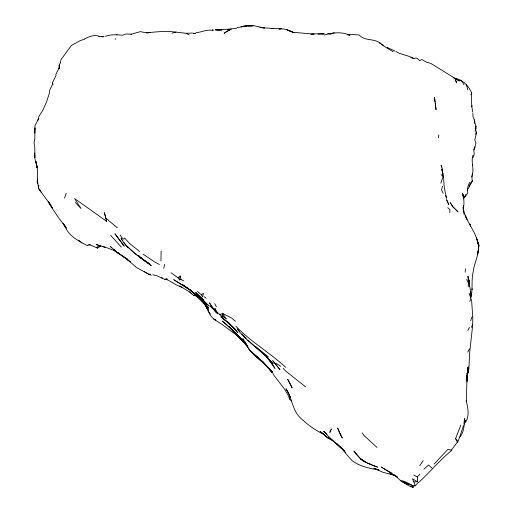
<?xml version="1.0" encoding="UTF-8"?>
<svg xmlns="http://www.w3.org/2000/svg" width="513" height="513" viewBox="0 0 513 513"><rect width="100%" height="100%" fill="white"/><g stroke="black" fill="none" stroke-linecap="round" stroke-linejoin="round"><path stroke-width="0.77" d="M453.716 78.021C462.136 79.156 468.42 85.376 471.691 92.936C471.344 99.355 471.376 105.883 472.8 112.135M471.543 299.374L472.794 317.816L472.64 325.505L469.639 352.957L468.876 369.11L466.99 376.433M160.96 260.931L161.101 251.107M442.334 169.034L442.7 173.323L441.969 167.328L441.109 165.167L441.571 167.167M449.837 212.664L449.927 209.772L447.766 207.694M472.883 155.433C470.825 161.736 474.275 168.463 472.261 174.734M34.717 154.676L34.961 157.703L34.756 147.43L34.063 142.601L34.833 138.728L34.922 127.981L34.589 131.104L34.801 133.079L34.987 125.493L38.873 118.336M467.574 371.489L467.946 367.019L467.106 380.684L467.106 372.957L466.323 401.519L466.246 400.8C468.016 408.592 470.139 417.402 464.021 424.142M469.132 283.144L469.248 279.951L469.299 286.023M467.048 382.005L467.202 377.857M470.787 298.059L470.985 293.359L467.939 276.212L468.401 280.746M58.969 68.723L59.168 65.196L60.508 62.374L60.297 62.945L61.015 59.566L71.467 45.433L80.22 40.598L84.748 39.142M465.169 272.185L465.394 268.709M291.615 400.91L289.447 399.031L289.563 397.453M467.266 375.215L467.087 377.453L467.369 375.221M469.427 286.017L469.626 283.772L469.286 286.145M65.292 226.432L58.783 218.096L51.358 207.04L48.312 201.654L50.928 205.444L38.552 188.528L38.866 185.103M472.402 173.593L471.973 178.293L472.345 181.429L468.895 186.136M468.164 286.882L468.516 283.182L466.644 279.303M438.5 137.74L438.782 134.829M478.424 249.1L478.873 245.099L478.424 249.1L478.873 245.099L477.661 242.008C480.931 252.287 474.159 261.848 473.178 271.941C471.165 280.207 472.948 288.665 471.024 296.892M34.737 152.919L34.313 156.356L37.193 167.604L36.962 166.398C38.475 173.356 36.372 180.608 38.655 187.431M467.555 373.74L468.414 367.051L467.632 371.585M417.332 481.733L412.433 478.77L413.876 481.88L417.332 481.733L417.665 479.302L417.274 476.962L413.683 474.967M457.487 442.745C459.802 437.243 461.514 431.427 463.419 425.675M477.872 252.499L478.097 250.947M478.328 249.395L478.667 247.074L478.193 243.816M477.532 254.826L478.199 250.53M472.011 289.845L472.184 288.736M273.294 373.413L271.941 372.611L272.153 371.386M474.474 123.293L474.833 121.273L472.967 116.541L472.896 113.328M464.021 422.148L464.746 418.55C464.239 424.976 464.13 431.747 459.924 437.076M183.725 280.964L180.954 279.482L179.435 279.88L180.236 276.02L177.966 277.764L170.989 272.736M442.373 186.264L441.59 189.97L443.168 193.305M475.269 130.821C477.699 126.935 474.217 123.742 474.429 119.862M163.75 268.325L164.66 264.381M37.872 120.459L38.86 116.515L42.983 109.994L46.536 101.933L49.325 93.27L49.832 89.89L52.602 84.376L52.313 83.042L55.955 75.648L55.846 74.385L59.649 67.03L59.168 65.196M216.999 312.481L210.49 306.043L217.345 313.167L213.889 309.621L209.355 302.785L215.633 312.122L217.583 313.526L214.87 308.351L216.146 311.333L219.923 314.642L222.591 313.411L226.393 319.009L223.059 316.617L221.776 316.63L222.591 313.411L231.639 318.073L235.525 321.324M471.684 106.819L472.005 105.588M475.243 145.545L475.949 142.967L474.781 139.882L476.558 132.861L475.192 128.769L476.07 126.063M471.639 176.966L472.056 175.478M59.11 68.825L59.649 67.03M460.783 425.174L455.57 438.583L457.346 442.168L451.331 450.151L451.446 450.581C439.577 460.379 429.836 472.415 418.416 482.656M469.882 301.484L470.921 298.2L469.068 293.417M440.859 183.199L443.174 176.312L442.264 174.292M475.153 146.75L473.826 150.681L474.269 154.073L472.864 157.831M64.535 198.146L66.254 193.189M470.645 320.785L472.043 316.822M473.653 149.886L475.064 146.186M464.092 423.693L465.413 420.275L464.073 423.084M472.293 165.468L472.697 164.423M472.274 180.64L468.856 187.649L467.208 190.009M471.351 327.371L472.544 324.793M467.882 330.462L469.357 327.429M467.805 352.123L469.382 348.949M463.566 198.807L465.804 194.53M469.844 182.25C467.83 185.302 467.119 189.13 467.837 192.708L465.746 195.985L464.021 197.447M195.94 32.736C201.577 32.268 206.636 29.292 212.318 30.305L212.748 29.555M470.838 94.354L471.691 92.936M475.25 134.348L476.506 132.271M419.698 465.753L423.225 460.591M470.03 184.084L470.915 182.827M413.997 486.234L413.074 487.35L408.996 485.862L402.994 482.002L405.745 483.329M409.432 483.772L402.551 480.867L411.901 485.452L415.235 485.805L418.166 482.598M417.274 476.962L419.967 474.038M434.145 464.079L447.868 449.382L451.331 450.151M115.143 39.341L115.803 38.712M423.898 469.203L428.656 464.977L431.92 468.164M97.457 248.106L100.535 246.112L98.31 246.246L96.784 247.369L97.457 248.106L89.063 244.348L87.345 245.535L90.429 244.836M201.224 294.738L203.514 293.327L202.532 296.95L201.224 294.738L197.563 291.429M152.727 274.744L157.305 276.007L164.949 279.444L167.219 278.899M410.875 57.527L413.888 58.604L415.703 57.982L417.447 58.54L419.73 60.624L421.301 59.72L422.468 59.861L426.63 62.259L430.766 63.394L459.161 80.913L460.674 80.169M324.447 34.999C332.597 32.575 341.915 31.498 350.033 35.288L347.763 34.987M329.923 34.127L334.207 32.761M84.741 38.757C89.166 36.628 94.071 34.518 99.003 36.134M105.447 36.269C110.949 34.32 116.81 34.627 122.524 35.275L125.743 33.993L131.912 34.23M130.924 34.281L140.267 31.652L145.185 32.556L150.04 32.556M172.028 33.14L175.914 32.107L186.129 33.294L191.535 33.063L195.44 33.48L193.786 33.345M236.903 27.715L246.753 25.83L251.71 25.906M179.569 285.908L187.258 290.544L193.895 295.482L195.293 295.161M164.949 279.444L167.148 279.001M227.618 29.478L228.836 29.324M259.802 27.465L264.689 27.952L261.098 27.324M212.318 30.305L213.658 30.164M214.992 30.03L221.988 29.889L216.326 29.895M149.328 32.62L146.455 32.896C156.176 31.755 166.154 30.87 175.914 32.107M281.015 28.728L278.989 28.914L283.574 28.946L286.882 29.639L293.763 32.614M312.885 34.217L310.904 34.365L314.033 33.852L324.408 33.762M193.895 295.482L194.991 295.424L198.21 297.502M318.015 34.102L323.703 33.909L322.119 33.948M98.791 36.654L104.081 36.513M117.926 252.819L130.334 261.867L125.275 257.693L136.541 267.562L148.796 274.237L150.367 274.231M236.538 28.407L219.096 29.934L215.351 29.613M281.201 28.856L271.101 28.369L273.294 28.491M327.621 33.685L331.488 33.877M261.457 27.683L273.282 28.427M411.49 484.644L406.161 484.035L400.942 480.905L394.568 475.295L381.332 467.054L386.879 470.453M253.127 25.939L247.497 25.881L253.473 25.65L263.759 27.824M144.224 271.595L148.796 274.237L150.367 274.442M349.629 34.262L359.254 35.025C365.025 41.476 374.099 38.058 380.229 43.227L379.306 42.643L383.346 45.15M314.212 34.114L292.859 32.287L286.575 29.632L293.917 32.665M101.484 36.603L103.023 36.949M102.01 246.484L105.684 247.401M395.157 475.436L382.743 472.21L373.836 468.247L378.998 469.985C369.783 468.516 360.209 466.484 352.495 460.943C346.737 455.409 342.549 448.471 336.483 443.232M105.697 247.369L96.309 244.547L100.336 246.105M394.337 475.128L389.893 473.755L395.561 475.955M106.422 247.587L112.347 249.831M367.385 462.899L372.258 464.842M181.871 287.318L177.633 285.549L165.885 278.976M148.796 274.237L151.361 275.308M116.592 252.351L118.574 253.21M87.479 245.676C78.765 241.174 68.562 235.967 65.004 226.214M372.957 465.118L377.645 467.157C368.193 464.4 359.215 459.712 353.957 450.965L361.075 459.436L365.981 462.572L360.164 458.378L361.075 459.436L365.282 461.745M215.922 320.099C209.753 317.56 208.387 309.974 205.238 304.773L207.983 309.41M404.315 482.38L400.942 480.905L404.552 482.784M395.812 51.403C401.41 55.109 408.374 55.122 413.888 58.604M387.174 47.395L394.766 51.011M405.866 483.406L408.502 484.65L407.123 483.99M324.973 434.986C315.649 430.535 307.095 424.469 299.707 417.255C292.198 409.348 292.012 397.665 286.042 388.809L290.704 397.453M113.084 250.113L116.483 251.832M332.943 440.584L327.172 437.345L323.152 433.729L328.371 438.198L320.067 431.42L323.799 434.03M159.421 264.49L154.791 262.04L143.217 254.249M387.495 470.831L391.964 473.21M240.142 337.676L221.654 324.133L213.812 319.176L215.601 320.189M331.34 439.628L327.172 437.345L331.821 440.173L343.761 450.26M186.129 33.294L189.137 34.955M184.064 286.331L191.15 290.409M381.486 44.631L393.118 51.762M410.708 485.946L413.074 487.35L412.285 485.439M188.662 288.781L173.715 279.7L190.137 289.973L200.121 297.578M342.684 449.17L339.279 446.034L344.755 450.959M106.71 221.379L104.434 212.812L106.71 221.379L74.616 198.582L81.028 208.541L75.321 202.545M117.041 252.55L127.468 259.309L117.926 252.678M276.327 363.416L280.688 366.372M394.67 475.173L397.081 476.891M268.498 357.042L256.301 347.038M204.02 296.597L206.232 298.239M235.794 333.431L234.563 332.514L243.547 341.703L249.427 349.642M456.596 78.983L459.161 80.913M113.668 249.607L116.707 251.902M233.088 332.001L234.319 332.943M441.116 174.715L443.174 176.312M396.376 476.179L397.62 477.154M249.677 350.424L262.784 361.947L249.677 350.424L242.88 338.683L243.778 340.004M220.814 316.701L228.182 322.626L221.501 317.162L235.768 329.718L228.721 322.773L237.878 332.834L236.108 330.391M111.86 247.734L110.038 246.253L115.598 251.351M113.681 249.222L114.893 250.209M139.626 251.485L129.257 243.2L124.813 238.186L123.55 239.18L121.414 237.121L120.196 235.101M305.408 386.783L285.356 370.739L283.086 368.289M105.774 218.198L117.285 227.695M258.661 358.613L262.752 362.095L272.352 372.233L268.35 367.827M78.752 240.174L81.868 242.905M376.978 447.432L364.192 435.717L362.191 432.857M38.552 188.528L40.296 190.086M246.631 344.614L237.416 335.925L229.157 326.544L238.019 335.81M215.024 310.545L210.952 306.889L216.986 312.532M240.7 338.574L244.957 342.94L235.704 333.751L247.779 345.794M161.563 277.321L162.672 278.367M345.775 452.543L342.69 449.375M326.89 434.402L323.677 431.247L329.923 437.807L343.543 450.164M241.745 339.753L244.957 342.94L242.752 340.703M205.238 304.773L207.29 308.768L205.489 305.241L190.137 289.973L182.391 284.516L199.281 297.085L206.284 304.677L195.889 294.25L199.281 297.085L208.688 308.287L204.148 302.24M238.013 335.823L227.477 325.357L222.315 321.074L231.85 329.596L240.078 337.913M344.338 451.017L340.747 447.317L341.716 448.343M285.645 367.289C269.921 352.726 250.71 341.748 235.858 326.197M285.497 390.38L273.185 374.317M239.314 331.141L237.186 328.891C247.202 342.447 262.316 351.097 273.185 363.916L266.176 356.176L247.843 340.132M241.982 333.95L246.246 338.445M219.923 314.642L221.776 316.63M189.739 291.525L191.644 293.622M241.161 339.087L243.547 341.703L238.994 336.74L240.315 338.176M110.661 235.371L121.414 247.176M262.534 361.178L265.862 364.852M239.622 337.554L246.496 345.634M266.76 365.897L272.32 372.573L267.35 366.789M210.009 313.789L209.009 312.616L210.183 314.007M52.313 83.042L53.326 84.254M242.283 340.042L247.914 346.91M455.57 438.583L457.711 441.18M201.09 298.758L204.482 302.901L201.596 299.182M251.793 351.95L262.752 362.095L252.762 353.213L251.864 351.892M289.447 399.031L288.524 395.895L285.529 390.829M248.914 348.878C255.23 358.003 265.817 363.21 271.941 372.611M122.819 240.783L121.023 238.34L123.736 242.88L127.756 247.516L124.165 242.623M66.645 228.17L63.061 223.245L65.189 227.406M208.727 310.724L203.635 302.766M177.966 277.764L179.435 279.88M244.675 341.325L246.022 343.306M39.328 189.669L40.963 192.08M271.031 362.422L266.176 356.176L275.032 368.366L271.922 363.743M475.917 131.841L476.558 132.861M461.444 80.637L464.085 84.844M116.881 34.615L117.073 34.942M463.361 211.138L463.136 207.297C464.765 220.314 475.384 230.311 477.994 243.156L477.584 240.565L476.288 237.666L477.994 243.156M205.489 305.241L208.387 311.032M214.806 303.715L216.313 306.736M465.849 216.826L467.035 219.288L465.195 215.466M413.876 481.88L415.235 485.805M455.307 79.919L456.583 82.894L455.236 78.386M445.592 195.402L446.547 198.294L444.303 187.553L443.572 177.453M470.536 226.066L469.908 224.059L470.472 226.233M466.375 84.767L467.83 89.89M464.13 214.338L463.617 212.241L463.425 205.623L463.425 207.848C464.374 203.597 463.88 199.166 463.175 194.908L463.245 197.139M441.93 169.418L443.392 177.344M180.236 276.02L180.954 279.482M222.591 313.411L223.059 316.617M435.075 101.984L434.479 97.323L436.069 109.756L435.274 103.543M470.96 296.059L470.517 291.474L470.556 292.955M441.943 169.245L442.065 170.739M442.905 174.426L442.802 173.234L442.892 174.702M477.648 242.04L477.584 240.565L477.898 243.027M37.539 178.409L37.18 182.237L37.738 183.692L37.539 178.409M330.237 430.689L329.84 432.478L331.565 428.932L330.237 430.689M468.189 371.585L467.593 373.849L468.189 371.585M226.611 31.364L224.104 33.307L231.164 29.164L226.611 31.364M243.919 26.125L240.975 26.875L246.804 25.964L243.919 26.125M149.296 263.669L144.307 260.501L138.625 255.654L141.659 258.661L151.303 265.657L134.579 253.204L126.814 246.118L134.579 253.204L141.659 258.661L140.395 257.513L149.296 263.669M200.628 297.803L199.967 297.264L209.227 306.19L200.628 297.803M457.942 211.811L452.953 206.854L450.331 202.795L452.953 206.854L457.942 211.811M203.796 300.381L195.825 292.513L203.796 300.381M279.906 369.463L272.813 360.761L279.906 369.463M124.114 246.086L114.989 233.838L124.114 246.086M52.288 207.932L48.312 201.654L52.288 207.932M342.267 437.897L340.658 435.364L337.573 428.022L342.267 437.897M290.48 384.308L287.678 379.274L292.16 387.924L290.48 384.308M448.74 204.488L446.663 199.858L448.74 204.488M463.271 196.049L462.495 193.061L463.675 198.242L463.271 196.049M37.193 167.604L35.961 161.499L37.193 167.604"/></g></svg>
